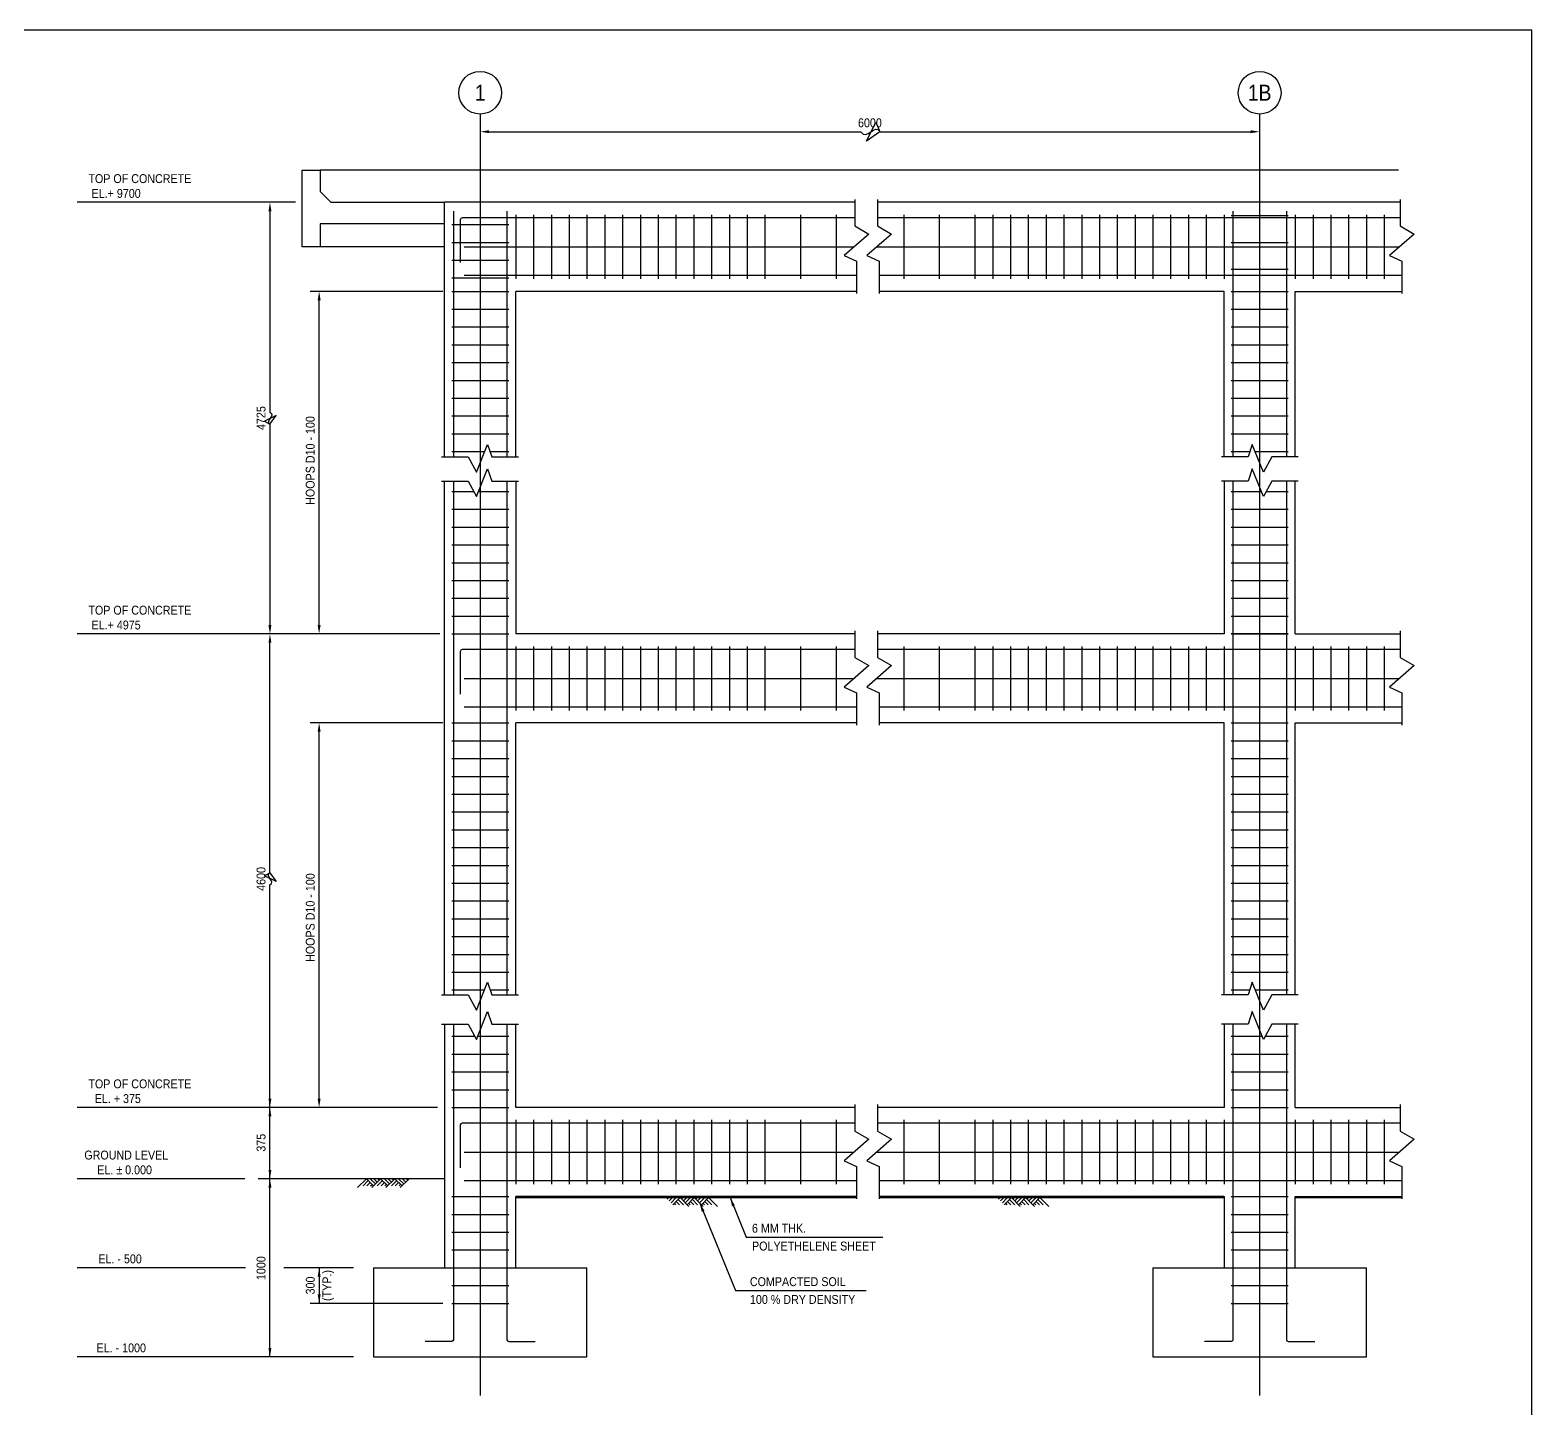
# Model space of a CAD drawing. Extents: x 300 to 83919, y 300 to 58945.
# Drawn here: x 41459 to 83652, y 20223 to 58945 of the extents above; entities that cross this region are included whole.
import ezdxf
from ezdxf.enums import TextEntityAlignment as Align

# ---------------------------------------------------------------- set-up
doc = ezdxf.new("R2010")
doc.units = 0
doc.header["$LTSCALE"] = 1000
doc.linetypes.add('CENTER', pattern=[0])
doc.linetypes.add('HIDDEN', pattern=[0])
doc.layers.get('0').update_dxf_attribs({"linetype": 'CONTINUOUS'})
for name, color, linetype in [('AS', 6, 'CENTER'), ('BAR', 1, 'CONTINUOUS'), ('BEAM', 7, 'CONTINUOUS'), ('DIM', 2, 'CONTINUOUS'), ('EXIS', 6, 'HIDDEN'), ('FORM', 1, 'CONTINUOUS')]:
    doc.layers.add(name, color=color, linetype=linetype)

msp = doc.modelspace()

# ---------------------------------------------------------------- linework, layer by layer
at = {"color": 0}
for p, q in [((53105.21872493005, 46956.32838579555), (53105.21872493009, 54107.79962565802)), ((64631.58671485422, 54107.79962565791), (53105.21872493009, 54107.79962565802)), ((79948.78153218729, 54107.79962565777), (65269.80309743567, 54107.7996256579)), ((55105.21872493031, 46956.32838579555), (55105.21872493027, 51607.799625658)), ((64677.98526255995, 51607.79962565791), (55105.21872493027, 51607.799625658)), ((75002.39871377614, 51607.79962565781), (65316.20164514141, 51607.79962565791)), ((75002.39871377609, 46956.32838579555), (75002.39871377614, 51607.79962565781)), ((77002.39871377635, 46956.32838579555), (77002.39871377632, 51607.79962565783)), ((53105.21872493006, 31852.67469451602), (53105.21872493013, 46274.29176563838)), ((55105.21872493031, 46274.29176563838), (55105.21872493027, 41988.08257208927)), ((75002.39871377609, 46274.29176563838), (75002.39871377614, 41988.08257208927)), ((77002.3987137763, 41988.08257208927), (77002.39871377629, 46274.29176563838)), ((55105.21872493031, 31852.67469451602), (55105.21872493027, 39488.08257208933)), ((75002.39871377609, 31852.67469451602), (75002.39871377614, 39488.08257208933)), ((77002.39871377635, 31852.67469451602), (77002.39871377632, 39488.08257208933)), ((53105.21872493003, 31030.15228304012), (53105.21872493013, 24187.92950075389)), ((55105.21872493011, 28687.92950075389), (55105.21872493013, 31030.15228304012)), ((75002.39871377617, 31030.15228304012), (75002.39871377623, 28687.92950075389)), ((77002.39871377626, 28687.92950075389), (77002.39871377626, 31030.15228304012)), ((50658.28703234249, 26437.92950075386), (50908.28703234249, 26687.92950075386)), ((50814.35304952048, 26487.92950075386), (50961.32004093148, 26634.89649216487)), ((51108.28703234248, 26487.92950075387), (50908.28703234248, 26687.92950075386)), ((51161.32004093147, 26540.96250934286), (51014.35304952047, 26687.92950075386)), ((51058.28703234248, 26437.92950075386), (51308.28703234248, 26687.92950075386)), ((51214.35304952045, 26593.99551793186), (51120.41906669846, 26687.92950075386)), ((51214.35304952047, 26487.92950075386), (51361.32004093147, 26634.89649216487)), ((51267.38605810944, 26647.02852652087), (51226.48508387643, 26687.92950075387)), ((51508.28703234246, 26487.92950075387), (51308.28703234246, 26687.92950075386)), ((51561.32004093145, 26540.96250934286), (51414.35304952045, 26687.92950075386)), ((51458.28703234246, 26437.92950075386), (51708.28703234246, 26687.92950075386)), ((51614.35304952044, 26593.99551793186), (51520.41906669844, 26687.92950075386)), ((51614.35304952045, 26487.92950075386), (51761.32004093145, 26634.89649216487)), ((51667.38605810943, 26647.02852652087), (51626.48508387642, 26687.92950075387)), ((51908.28703234245, 26487.92950075387), (51708.28703234245, 26687.92950075386)), ((51961.32004093144, 26540.96250934286), (51814.35304952044, 26687.92950075386)), ((51858.28703234245, 26437.92950075386), (52108.28703234245, 26687.92950075386)), ((52014.35304952042, 26593.99551793186), (51920.41906669843, 26687.92950075386)), ((52067.38605810941, 26647.02852652087), (52026.4850838764, 26687.92950075387)), ((50920.41906669846, 26487.92950075386), (51014.35304952047, 26581.86348357589)), ((51026.48508387645, 26487.92950075387), (51067.38605810946, 26528.83047498688)), ((51320.41906669844, 26487.92950075386), (51414.35304952045, 26581.86348357589)), ((51426.48508387643, 26487.92950075387), (51467.38605810944, 26528.83047498688)), ((51720.41906669843, 26487.92950075386), (51814.35304952044, 26581.86348357589)), ((51826.48508387642, 26487.92950075387), (51867.38605810943, 26528.83047498688)), ((55105.21872493009, 24187.92950075386), (55105.21872493011, 26187.92950075395)), ((55105.21872493011, 26187.92950075385), (61005.07211978863, 26187.92950075398)), ((75002.39871377626, 26187.92950075395), (75002.39871377626, 24187.92950075389)), ((77002.39871377623, 24187.92950075386), (77002.39871377623, 26187.92950075395)), ((55105.21872493011, 26157.92950075385), (64677.98526255985, 26157.92950075405)), ((59360.76197274856, 26117.02852652093), (59401.66294698158, 26157.92950075394)), ((59413.79498133756, 26063.99551793193), (59507.72896415956, 26157.92950075394)), ((59466.82798992653, 26010.96250934294), (59613.79498133753, 26157.92950075394)), ((59519.86099851553, 25957.92950075394), (59719.86099851553, 26157.92950075394)), ((59601.66294698155, 25957.92950075394), (59560.76197274856, 25998.83047498695)), ((59707.72896415956, 25957.92950075394), (59613.79498133753, 26051.86348357595)), ((59813.79498133753, 25957.92950075394), (59666.82798992653, 26104.89649216494)), ((59969.86099851551, 25907.92950075394), (59719.86099851551, 26157.92950075394)), ((59760.76197274853, 26117.02852652093), (59801.66294698155, 26157.92950075394)), ((59813.79498133753, 26063.99551793193), (59907.72896415953, 26157.92950075394)), ((59866.8279899265, 26010.96250934294), (60013.7949813375, 26157.92950075394)), ((59919.86099851551, 25957.92950075394), (60119.86099851551, 26157.92950075394)), ((60001.66294698152, 25957.92950075394), (59960.76197274853, 25998.83047498695)), ((60107.72896415953, 25957.92950075394), (60013.7949813375, 26051.86348357595)), ((60213.7949813375, 25957.92950075394), (60066.8279899265, 26104.89649216494)), ((60369.86099851548, 25907.92950075394), (60119.86099851548, 26157.92950075394)), ((60160.76197274853, 26117.02852652093), (60201.66294698152, 26157.92950075394)), ((60213.7949813375, 26063.99551793193), (60307.7289641595, 26157.92950075394)), ((60266.8279899265, 26010.96250934294), (60413.7949813375, 26157.92950075394)), ((60319.86099851548, 25957.92950075394), (60519.86099851548, 26157.92950075394)), ((60401.66294698152, 25957.92950075394), (60360.7619727485, 25998.83047498695)), ((60507.7289641595, 25957.92950075394), (60413.7949813375, 26051.86348357595)), ((60613.79498133747, 25957.92950075394), (60466.82798992647, 26104.89649216494)), ((60769.86099851548, 25907.92950075394), (60519.86099851548, 26157.92950075394)), ((65316.20164514129, 26157.92950075385), (75002.39871377627, 26157.92950075406)), ((68669.32662487312, 26117.02852652093), (68710.22759910615, 26157.92950075394)), ((68722.35963346213, 26063.99551793193), (68816.29361628412, 26157.92950075394)), ((68775.3926420511, 26010.96250934294), (68922.3596334621, 26157.92950075394)), ((68828.4256506401, 25957.92950075394), (69028.4256506401, 26157.92950075394)), ((68910.22759910612, 25957.92950075394), (68869.32662487312, 25998.83047498695)), ((69016.29361628412, 25957.92950075394), (68922.3596334621, 26051.86348357595)), ((69122.3596334621, 25957.92950075394), (68975.3926420511, 26104.89649216494)), ((69278.42565064007, 25907.92950075394), (69028.42565064007, 26157.92950075394)), ((69069.3266248731, 26117.02852652093), (69110.22759910612, 26157.92950075394)), ((69122.3596334621, 26063.99551793193), (69216.29361628409, 26157.92950075394)), ((69175.39264205107, 26010.96250934294), (69322.35963346207, 26157.92950075394)), ((69228.42565064007, 25957.92950075394), (69428.42565064007, 26157.92950075394)), ((69310.22759910609, 25957.92950075394), (69269.3266248731, 25998.83047498695)), ((69416.29361628409, 25957.92950075394), (69322.35963346207, 26051.86348357595)), ((69522.35963346207, 25957.92950075394), (69375.39264205107, 26104.89649216494)), ((69678.42565064004, 25907.92950075394), (69428.42565064004, 26157.92950075394)), ((69469.3266248731, 26117.02852652093), (69510.22759910609, 26157.92950075394)), ((69522.35963346207, 26063.99551793193), (69616.29361628406, 26157.92950075394)), ((69575.39264205107, 26010.96250934294), (69722.35963346207, 26157.92950075394)), ((69628.42565064004, 25957.92950075394), (69828.42565064004, 26157.92950075394)), ((69710.22759910609, 25957.92950075394), (69669.32662487307, 25998.83047498695)), ((69816.29361628406, 25957.92950075394), (69722.35963346207, 26051.86348357595)), ((69922.35963346204, 25957.92950075394), (69775.39264205104, 26104.89649216494)), ((70078.42565064004, 25907.92950075394), (69828.42565064004, 26157.92950075394)), ((77002.39871377623, 26157.9295007541), (79995.1800798929, 26157.92950075416))]:
    msp.add_line(p, q, dxfattribs=at)
at = {"color": 0, "linetype": 'HIDDEN'}
for p, q in [((51105.21872493009, 24187.92950075389), (51105.21872493013, 21687.92950075389)), ((51105.21872493009, 24187.92950075389), (57105.21872493008, 24187.92950075389)), ((57105.21872493012, 21687.92950075389), (57105.21872493008, 24187.92950075389)), ((73002.39871377623, 24187.92950075389), (73002.39871377626, 21687.92950075389)), ((73002.39871377623, 24187.92950075389), (79002.39871377623, 24187.92950075389)), ((79002.39871377626, 21687.92950075389), (79002.39871377623, 24187.92950075389)), ((51105.21872493013, 21687.92950075389), (57105.21872493012, 21687.92950075389)), ((73002.39871377626, 21687.92950075389), (79002.39871377626, 21687.92950075389))]:
    msp.add_line(p, q, dxfattribs=at)
at = {"color": 0}
for points in [[(64631.58671485422, 54189.89711893899), (64631.58671485422, 53447.92767918231), (65025.97241541283, 53216.06185652325), (64329.99810970708, 52613.21131398588), (64677.98526255995, 52450.90531267155), (64677.98526255995, 51546.62987160055)], [(65269.80309743568, 54189.89711893899), (65269.80309743568, 53447.92767918231), (65664.18879799428, 53216.06185652325), (64968.21449228853, 52613.21131398588), (65316.20164514141, 52450.90531267155), (65316.20164514141, 51546.62987160055)], [(79948.78153218729, 54189.89711893899), (79948.78153218729, 53447.92767918231), (80343.1672327459, 53216.06185652325), (79647.19292704015, 52613.21131398588), (79995.18007989302, 52450.90531267155), (79995.18007989302, 51546.62987160055)], [(53019.12751020466, 46956.32838579555), (53764.39567266533, 46956.32838579555), (53999.7437184903, 46525.09125170184), (54313.54078826438, 47309.15930845885), (54431.21481117685, 46956.32838579555), (55176.48297363752, 46956.32838579555)], [(77088.48992850175, 46956.32838579555), (76343.22176604107, 46956.32838579555), (76107.8737202161, 46525.09125170184), (75794.07665044203, 47309.15930845885), (75676.40262752955, 46956.32838579555), (74931.13446506887, 46956.32838579555)], [(53019.12751020466, 46274.29176563838), (53764.39567266533, 46274.29176563838), (53999.7437184903, 45843.05463154468), (54313.54078826438, 46627.12268830168), (54431.21481117685, 46274.29176563838), (55176.48297363752, 46274.29176563838)], [(77088.48992850175, 46274.29176563838), (76343.22176604107, 46274.29176563838), (76107.8737202161, 45843.05463154468), (75794.07665044203, 46627.12268830168), (75676.40262752955, 46274.29176563838), (74931.13446506887, 46274.29176563838)], [(64631.58671485411, 42070.18006537038), (64631.58671485411, 41328.2106256137), (65025.97241541272, 41096.34480295463), (64329.99810970697, 40493.49426041726), (64677.98526255984, 40331.18825910294), (64677.98526255984, 39426.91281803193)], [(65269.80309743557, 42070.18006537038), (65269.80309743557, 41328.2106256137), (65664.18879799417, 41096.34480295463), (64968.21449228843, 40493.49426041726), (65316.2016451413, 40331.18825910294), (65316.2016451413, 39426.91281803193)], [(79948.78153218719, 42070.18006537038), (79948.78153218719, 41328.2106256137), (80343.16723274579, 41096.34480295463), (79647.19292704004, 40493.49426041726), (79995.18007989292, 40331.18825910294), (79995.18007989292, 39426.91281803193)], [(53019.12751020466, 31852.67469451602), (53764.39567266533, 31852.67469451602), (53999.7437184903, 31421.43756042232), (54313.54078826438, 32205.50561717932), (54431.21481117685, 31852.67469451602), (55176.48297363752, 31852.67469451602)], [(77088.48992850175, 31852.67469451602), (76343.22176604107, 31852.67469451602), (76107.8737202161, 31421.43756042232), (75794.07665044203, 32205.50561717932), (75676.40262752955, 31852.67469451602), (74931.13446506887, 31852.67469451602)], [(53019.12751020466, 31030.15228304012), (53764.39567266533, 31030.15228304012), (53999.7437184903, 30598.91514894642), (54313.54078826438, 31382.98320570342), (54431.21481117685, 31030.15228304012), (55176.48297363752, 31030.15228304012)], [(77088.48992850172, 31030.15228304012), (76343.22176604104, 31030.15228304012), (76107.87372021607, 30598.91514894642), (75794.07665044197, 31382.98320570342), (75676.40262752952, 31030.15228304012), (74931.13446506884, 31030.15228304012)], [(64631.58671485411, 28770.026994035), (64631.58671485411, 28028.05755427832), (65025.97241541272, 27796.19173161926), (64329.99810970697, 27193.34118908188), (64677.98526255984, 27031.03518776756), (64677.98526255984, 26126.75974669655)], [(65269.80309743557, 28770.026994035), (65269.80309743557, 28028.05755427832), (65664.18879799417, 27796.19173161926), (64968.21449228843, 27193.34118908188), (65316.2016451413, 27031.03518776756), (65316.2016451413, 26126.75974669655)], [(79948.78153218719, 28770.026994035), (79948.78153218719, 28028.05755427832), (80343.16723274579, 27796.19173161926), (79647.19292704004, 27193.34118908188), (79995.18007989292, 27031.03518776756), (79995.18007989292, 26126.75974669655)]]:
    msp.add_lwpolyline(points, dxfattribs=at)
at = {"layer": 'AS', "color": 0}
for p, q in [((54105.21872493013, 56585.73760214676), (54105.21872493013, 20598.02299038818)), ((76002.39871377629, 56585.7376021477), (76002.39871377629, 20598.02299038818))]:
    msp.add_line(p, q, dxfattribs=at)
at = {"layer": 'BAR', "color": 0}
for p, q in [((53355.21872493006, 53857.79962565802), (53355.21872493008, 46956.32838579555)), ((55105.21872493024, 53757.79962565788), (55105.21872493024, 51957.79962565794)), ((55605.21872493022, 53757.79962565788), (55605.21872493022, 51957.79962565794)), ((56105.21872493022, 53757.79962565788), (56105.21872493022, 51957.79962565794)), ((56605.21872493022, 53757.79962565788), (56605.21872493022, 51957.79962565794)), ((57105.21872493022, 53757.79962565788), (57105.21872493022, 51957.79962565794)), ((57605.21872493022, 53757.79962565788), (57605.21872493022, 51957.79962565794)), ((58105.21872493022, 53757.79962565788), (58105.21872493022, 51957.79962565794)), ((58605.21872493022, 53757.79962565788), (58605.21872493022, 51957.79962565794)), ((59105.21872493022, 53757.79962565788), (59105.21872493022, 51957.79962565794)), ((59605.21872493022, 53757.79962565788), (59605.21872493022, 51957.79962565794)), ((60105.21872493022, 53757.79962565788), (60105.21872493022, 51957.79962565794)), ((60605.21872493022, 53757.79962565788), (60605.21872493022, 51957.79962565794)), ((61105.21872493022, 53757.79962565788), (61105.21872493022, 51957.79962565794)), ((61605.21872493022, 53757.79962565788), (61605.21872493022, 51957.79962565794)), ((62105.21872493024, 53757.79962565788), (62105.21872493024, 51957.79962565794)), ((63105.21872493024, 53757.79962565788), (63105.21872493024, 51957.79962565794)), ((64105.21872493024, 53757.79962565788), (64105.21872493024, 51957.79962565794)), ((66002.39871377635, 53757.79962565788), (66002.39871377633, 51957.79962565794)), ((67002.39871377633, 53757.79962565788), (67002.39871377633, 51957.79962565794)), ((68002.39871377636, 53757.79962565788), (68002.39871377636, 51957.79962565794)), ((68502.39871377636, 53757.79962565788), (68502.39871377636, 51957.79962565794)), ((69002.39871377636, 53757.79962565788), (69002.39871377636, 51957.79962565794)), ((69502.39871377636, 53757.79962565788), (69502.39871377636, 51957.79962565794)), ((70002.39871377638, 53757.79962565788), (70002.39871377638, 51957.79962565794)), ((70502.39871377638, 53757.79962565788), (70502.39871377638, 51957.79962565794)), ((71002.39871377638, 53757.79962565788), (71002.39871377638, 51957.79962565794)), ((71502.39871377638, 53757.79962565788), (71502.39871377638, 51957.79962565794)), ((72002.39871377636, 53757.79962565788), (72002.39871377636, 51957.79962565794)), ((72502.39871377636, 53757.79962565788), (72502.39871377636, 51957.79962565794)), ((73002.39871377636, 53757.79962565788), (73002.39871377636, 51957.79962565794)), ((73502.39871377636, 53757.79962565788), (73502.39871377636, 51957.79962565794)), ((74002.39871377636, 53757.79962565788), (74002.39871377636, 51957.79962565794)), ((74502.39871377636, 53757.79962565788), (74502.39871377636, 51957.79962565794)), ((75002.39871377633, 53757.79962565788), (75002.39871377633, 51957.79962565794)), ((75202.39871377627, 53732.79962565791), (76802.39871377626, 53732.79962565791)), ((77002.39871377636, 53757.7996256579), (77002.39871377636, 51957.79962565794)), ((77502.39871377633, 53757.7996256579), (77502.39871377633, 51957.79962565794)), ((78002.39871377633, 53757.7996256579), (78002.39871377633, 51957.79962565794)), ((78502.39871377633, 53757.7996256579), (78502.39871377633, 51957.79962565794)), ((79002.39871377633, 53757.7996256579), (79002.39871377633, 51957.79962565794)), ((79502.39871377633, 53757.7996256579), (79502.39871377633, 51957.79962565794)), ((53305.21872493011, 53482.79962565791), (54905.21872493011, 53482.79962565791)), ((53305.21872493011, 52982.79962565791), (54905.21872493011, 52982.79962565791)), ((53650.60378331111, 52857.79962565791), (64612.36856206366, 52857.79962565791)), ((65250.58494464512, 52857.79962565791), (79929.56337939673, 52857.79962565791)), ((75202.39871377627, 52982.79962565791), (76802.39871377626, 52982.79962565791)), ((53305.21872493011, 52482.79962565791), (54905.21872493011, 52482.79962565791)), ((53305.21872493011, 51982.79962565791), (54905.21872493011, 51982.79962565791)), ((64677.98526255995, 52047.79962565794), (53650.60378331112, 52047.79962565794)), ((75202.39871377627, 52232.79962565791), (76802.39871377626, 52232.79962565791)), ((53055.21872493011, 51607.79962565801), (49330.50124413733, 51607.79962565801)), ((53305.21872493011, 51607.79962565801), (54905.21872493011, 51607.79962565801)), ((75202.39871377627, 51607.7996256578), (76802.39871377626, 51607.7996256578)), ((49580.50124413733, 42238.08257208927), (49580.50124413733, 51357.79962565801)), ((53305.21872493011, 51107.79962565801), (54905.21872493011, 51107.79962565801)), ((75202.39871377627, 51107.7996256578), (76802.39871377626, 51107.7996256578)), ((53305.21872493011, 50607.79962565801), (54905.21872493011, 50607.79962565801)), ((75202.39871377627, 50607.7996256578), (76802.39871377626, 50607.7996256578)), ((53305.21872493011, 50107.79962565801), (54905.21872493011, 50107.79962565801)), ((75202.39871377627, 50107.7996256578), (76802.39871377626, 50107.7996256578)), ((53305.21872493011, 49607.79962565801), (54905.21872493011, 49607.79962565801)), ((75202.39871377627, 49607.7996256578), (76802.39871377626, 49607.7996256578)), ((53305.21872493011, 49107.79962565801), (54905.21872493011, 49107.79962565801)), ((75202.39871377627, 49107.7996256578), (76802.39871377626, 49107.7996256578)), ((53305.21872493011, 48607.79962565801), (54905.21872493011, 48607.79962565801)), ((75202.39871377627, 48607.7996256578), (76802.39871377626, 48607.7996256578)), ((53305.21872493011, 48107.79962565801), (54905.21872493011, 48107.79962565801)), ((75202.39871377627, 48107.7996256578), (76802.39871377626, 48107.7996256578)), ((53305.21872493011, 47607.79962565801), (54905.21872493011, 47607.79962565801)), ((75202.39871377627, 47607.7996256578), (76802.39871377626, 47607.7996256578)), ((53305.21872493011, 47107.799625658), (54232.95329603204, 47107.79962565801)), ((54380.69704471917, 47107.799625658), (54905.21872493011, 47107.799625658)), ((75202.39871377627, 47107.79962565781), (75726.92039398718, 47107.79962565781)), ((75874.66414267446, 47107.79962565782), (76802.39871377626, 47107.79962565781)), ((53305.21872493011, 45988.08257208928), (53920.5945921774, 45988.08257208928)), ((54057.78631107659, 45988.08257208928), (54905.21872493011, 45988.08257208928)), ((75202.39871377627, 45988.08257208928), (76049.83112762982, 45988.08257208928)), ((76187.02284652898, 45988.08257208928), (76802.39871377626, 45988.08257208928)), ((53305.21872493011, 45488.08257208927), (54905.21872493011, 45488.08257208927)), ((75202.39871377627, 45488.08257208927), (76802.39871377626, 45488.08257208927)), ((53305.21872493011, 44988.08257208927), (54905.21872493011, 44988.08257208927)), ((75202.39871377627, 44988.08257208927), (76802.39871377626, 44988.08257208927)), ((53305.21872493011, 44488.08257208927), (54905.21872493011, 44488.08257208927)), ((75202.39871377627, 44488.08257208927), (76802.39871377626, 44488.08257208927)), ((53305.21872493011, 43988.08257208927), (54905.21872493011, 43988.08257208927)), ((75202.39871377627, 43988.08257208927), (76802.39871377626, 43988.08257208927)), ((53305.21872493011, 43488.08257208927), (54905.21872493011, 43488.08257208927)), ((75202.39871377627, 43488.08257208927), (76802.39871377626, 43488.08257208927)), ((53305.21872493011, 42988.08257208927), (54905.21872493011, 42988.08257208927)), ((75202.39871377627, 42988.08257208927), (76802.39871377626, 42988.08257208927)), ((53305.21872493011, 42488.08257208927), (54905.21872493011, 42488.08257208927)), ((75202.39871377627, 42488.08257208927), (76802.39871377626, 42488.08257208927)), ((53305.21872493011, 41988.08257208927), (54905.21872493011, 41988.08257208927)), ((76802.39871377629, 41988.08257208927), (75202.39871377629, 41988.08257208927)), ((75202.39871377627, 41988.08257208927), (76802.39871377626, 41988.08257208927)), ((55105.21872493013, 41638.08257208927), (55105.21872493013, 39838.08257208933)), ((55605.21872493011, 41638.08257208927), (55605.21872493011, 39838.08257208933)), ((56105.21872493011, 41638.08257208927), (56105.21872493011, 39838.08257208933)), ((56605.21872493011, 41638.08257208927), (56605.21872493011, 39838.08257208933)), ((57105.21872493011, 41638.08257208927), (57105.21872493011, 39838.08257208933)), ((57605.21872493011, 41638.08257208927), (57605.21872493011, 39838.08257208933)), ((58105.21872493011, 41638.08257208927), (58105.21872493011, 39838.08257208933)), ((58605.21872493011, 41638.08257208927), (58605.21872493011, 39838.08257208933)), ((59105.21872493011, 41638.08257208927), (59105.21872493011, 39838.08257208933)), ((59605.21872493011, 41638.08257208927), (59605.21872493011, 39838.08257208933)), ((60105.21872493011, 41638.08257208927), (60105.21872493011, 39838.08257208933)), ((60605.21872493011, 41638.08257208927), (60605.21872493011, 39838.08257208933)), ((61105.21872493011, 41638.08257208927), (61105.21872493011, 39838.08257208933)), ((61605.21872493011, 41638.08257208927), (61605.21872493011, 39838.08257208933)), ((62105.21872493013, 41638.08257208927), (62105.21872493013, 39838.08257208933)), ((63105.21872493013, 41638.08257208927), (63105.21872493013, 39838.08257208933)), ((64105.21872493014, 41638.08257208927), (64105.21872493013, 39838.08257208933)), ((66002.39871377623, 41638.08257208927), (66002.39871377623, 39838.08257208933)), ((67002.39871377623, 41638.08257208927), (67002.39871377623, 39838.08257208933)), ((68002.39871377626, 41638.08257208927), (68002.39871377626, 39838.08257208933)), ((68502.39871377626, 41638.08257208927), (68502.39871377626, 39838.08257208933)), ((69002.39871377626, 41638.08257208927), (69002.39871377626, 39838.08257208933)), ((69502.39871377626, 41638.08257208927), (69502.39871377626, 39838.08257208933)), ((70002.39871377626, 41638.08257208927), (70002.39871377626, 39838.08257208933)), ((70502.39871377626, 41638.08257208927), (70502.39871377626, 39838.08257208933)), ((71002.39871377626, 41638.08257208927), (71002.39871377626, 39838.08257208933)), ((71502.39871377626, 41638.08257208927), (71502.39871377626, 39838.08257208933)), ((72002.39871377626, 41638.08257208927), (72002.39871377626, 39838.08257208933)), ((72502.39871377626, 41638.08257208927), (72502.39871377626, 39838.08257208933)), ((73002.39871377626, 41638.08257208927), (73002.39871377626, 39838.08257208933)), ((73502.39871377626, 41638.08257208927), (73502.39871377626, 39838.08257208933)), ((74002.39871377626, 41638.08257208927), (74002.39871377626, 39838.08257208933)), ((74502.39871377626, 41638.08257208927), (74502.39871377626, 39838.08257208933)), ((75002.39871377623, 41638.08257208927), (75002.39871377623, 39838.08257208933)), ((77002.39871377626, 41638.08257208928), (77002.39871377626, 39838.08257208933)), ((77502.39871377623, 41638.08257208928), (77502.39871377623, 39838.08257208933)), ((78002.39871377623, 41638.08257208928), (78002.39871377623, 39838.08257208933)), ((78502.39871377623, 41638.08257208928), (78502.39871377623, 39838.08257208933)), ((79002.39871377623, 41638.08257208928), (79002.39871377623, 39838.08257208933)), ((79502.39871377623, 41638.08257208928), (79502.39871377623, 39838.08257208933)), ((53650.60378331112, 40738.0825720893), (64612.36856206355, 40738.0825720893)), ((65250.58494464501, 40738.0825720893), (79929.56337939663, 40738.0825720893)), ((53055.21872493011, 39488.08257208933), (49330.50124413733, 39488.08257208933)), ((53305.21872493011, 39488.08257208933), (54905.21872493011, 39488.08257208933)), ((75202.39871377627, 39488.08257208933), (76802.39871377626, 39488.08257208933)), ((49580.50124413733, 28937.92950075389), (49580.50124413733, 39238.08257208933)), ((53305.21872493011, 38988.08257208933), (54905.21872493011, 38988.08257208933)), ((75202.39871377627, 38988.08257208933), (76802.39871377626, 38988.08257208933)), ((53305.21872493011, 38488.08257208933), (54905.21872493011, 38488.08257208933)), ((75202.39871377627, 38488.08257208933), (76802.39871377626, 38488.08257208933)), ((53305.21872493011, 37988.08257208933), (54905.21872493011, 37988.08257208933)), ((75202.39871377627, 37988.08257208933), (76802.39871377626, 37988.08257208933)), ((53305.21872493011, 37488.08257208933), (54905.21872493011, 37488.08257208933)), ((75202.39871377627, 37488.08257208933), (76802.39871377626, 37488.08257208933)), ((53305.21872493011, 36988.08257208933), (54905.21872493011, 36988.08257208933)), ((75202.39871377627, 36988.08257208933), (76802.39871377626, 36988.08257208933)), ((53305.21872493011, 36488.08257208933), (54905.21872493011, 36488.08257208933)), ((75202.39871377627, 36488.08257208933), (76802.39871377626, 36488.08257208933)), ((53305.21872493011, 35988.08257208933), (54905.21872493011, 35988.08257208933)), ((75202.39871377627, 35988.08257208933), (76802.39871377626, 35988.08257208933)), ((53305.21872493011, 35488.08257208933), (54905.21872493011, 35488.08257208933)), ((75202.39871377627, 35488.08257208933), (76802.39871377626, 35488.08257208933)), ((53305.21872493011, 34988.08257208933), (54905.21872493011, 34988.08257208933)), ((75202.39871377627, 34988.08257208933), (76802.39871377626, 34988.08257208933)), ((53305.21872493011, 34488.08257208933), (54905.21872493011, 34488.08257208933)), ((75202.39871377627, 34488.08257208933), (76802.39871377626, 34488.08257208933)), ((53305.21872493011, 33988.08257208933), (54905.21872493011, 33988.08257208933)), ((75202.39871377627, 33988.08257208933), (76802.39871377626, 33988.08257208933)), ((53305.21872493011, 33488.08257208933), (54905.21872493011, 33488.08257208933)), ((75202.39871377627, 33488.08257208933), (76802.39871377626, 33488.08257208933)), ((53305.21872493011, 32988.08257208933), (54905.21872493011, 32988.08257208933)), ((75202.39871377627, 32988.08257208933), (76802.39871377626, 32988.08257208933)), ((53305.21872493011, 32488.08257208933), (54905.21872493011, 32488.08257208933)), ((75202.39871377627, 32488.08257208933), (76802.39871377626, 32488.08257208933)), ((53305.21872493011, 31988.08257208934), (54226.52447142477, 31988.08257208934)), ((54386.05439958986, 31988.08257208934), (54905.21872493011, 31988.08257208934)), ((75202.39871377627, 31988.08257208933), (75721.56303911653, 31988.08257208933)), ((75881.09296728164, 31988.08257208933), (76802.39871377626, 31988.08257208933)), ((53305.2187249301, 30687.92950075389), (53951.16405757522, 30687.92950075389)), ((54035.36874175749, 30687.9295007539), (54905.21872493009, 30687.92950075389)), ((75202.39871377627, 30687.92950075389), (76072.24869694888, 30687.92950075389)), ((76156.45338113116, 30687.92950075389), (76802.39871377626, 30687.92950075389)), ((53305.2187249301, 30187.92950075389), (54905.21872493009, 30187.92950075389)), ((75202.39871377627, 30187.92950075389), (76802.39871377626, 30187.92950075389)), ((53305.2187249301, 29687.92950075389), (54905.21872493009, 29687.92950075389)), ((75202.39871377627, 29687.92950075389), (76802.39871377626, 29687.92950075389)), ((53305.2187249301, 29187.92950075389), (54905.21872493009, 29187.92950075389)), ((75202.39871377627, 29187.92950075389), (76802.39871377626, 29187.92950075389)), ((53305.2187249301, 28687.92950075389), (54905.21872493009, 28687.92950075389)), ((55105.21872493013, 28337.92950075389), (55105.21872493013, 26537.92950075395)), ((55605.21872493011, 28337.92950075389), (55605.21872493011, 26537.92950075395)), ((56105.21872493011, 28337.92950075389), (56105.21872493011, 26537.92950075395)), ((56605.21872493011, 28337.92950075389), (56605.21872493011, 26537.92950075395)), ((57105.21872493011, 28337.92950075389), (57105.21872493011, 26537.92950075395)), ((57605.21872493011, 28337.92950075389), (57605.21872493011, 26537.92950075395)), ((58105.21872493011, 28337.92950075389), (58105.21872493011, 26537.92950075395)), ((58605.21872493011, 28337.92950075389), (58605.21872493011, 26537.92950075395)), ((59105.21872493011, 28337.92950075389), (59105.21872493011, 26537.92950075395)), ((59605.21872493011, 28337.92950075389), (59605.21872493011, 26537.92950075395)), ((60105.21872493011, 28337.92950075389), (60105.21872493011, 26537.92950075395)), ((60605.21872493011, 28337.92950075389), (60605.21872493011, 26537.92950075395)), ((61105.21872493011, 28337.92950075389), (61105.21872493011, 26537.92950075395)), ((61605.21872493011, 28337.92950075389), (61605.21872493011, 26537.92950075395)), ((62105.21872493013, 28337.92950075389), (62105.21872493013, 26537.92950075395)), ((63105.21872493013, 28337.92950075389), (63105.21872493013, 26537.92950075395)), ((64105.21872493014, 28337.92950075389), (64105.21872493013, 26537.92950075395)), ((66002.39871377623, 28337.92950075389), (66002.39871377623, 26537.92950075395)), ((67002.39871377623, 28337.92950075389), (67002.39871377623, 26537.92950075395)), ((68002.39871377626, 28337.92950075389), (68002.39871377626, 26537.92950075395)), ((68502.39871377626, 28337.92950075389), (68502.39871377626, 26537.92950075395)), ((69002.39871377626, 28337.92950075389), (69002.39871377626, 26537.92950075395)), ((69502.39871377626, 28337.92950075389), (69502.39871377626, 26537.92950075395)), ((70002.39871377626, 28337.92950075389), (70002.39871377626, 26537.92950075395)), ((70502.39871377626, 28337.92950075389), (70502.39871377626, 26537.92950075395)), ((71002.39871377626, 28337.92950075389), (71002.39871377626, 26537.92950075395)), ((71502.39871377626, 28337.92950075389), (71502.39871377626, 26537.92950075395)), ((72002.39871377626, 28337.92950075389), (72002.39871377626, 26537.92950075395)), ((72502.39871377626, 28337.92950075389), (72502.39871377626, 26537.92950075395)), ((73002.39871377626, 28337.92950075389), (73002.39871377626, 26537.92950075395)), ((73502.39871377626, 28337.92950075389), (73502.39871377626, 26537.92950075395)), ((74002.39871377626, 28337.92950075389), (74002.39871377626, 26537.92950075395)), ((74502.39871377626, 28337.92950075389), (74502.39871377626, 26537.92950075395)), ((75002.39871377623, 28337.92950075389), (75002.39871377623, 26537.92950075395)), ((75202.39871377627, 28687.92950075389), (76802.39871377626, 28687.92950075389)), ((77002.39871377626, 28337.9295007539), (77002.39871377626, 26537.92950075395)), ((77502.39871377623, 28337.9295007539), (77502.39871377623, 26537.92950075395)), ((78002.39871377623, 28337.9295007539), (78002.39871377623, 26537.92950075395)), ((78502.39871377623, 28337.9295007539), (78502.39871377623, 26537.92950075395)), ((79002.39871377623, 28337.9295007539), (79002.39871377623, 26537.92950075395)), ((79502.39871377623, 28337.9295007539), (79502.39871377623, 26537.92950075395)), ((53650.60378331113, 27437.92950075391), (64612.36856206354, 27437.92950075391)), ((65250.584944645, 27437.92950075391), (79929.56337939663, 27437.92950075391)), ((64677.98526255984, 26627.92950075394), (53650.60378331112, 26627.92950075394)), ((53305.2187249301, 26187.92950075389), (54905.21872493009, 26187.92950075389)), ((75202.39871377626, 26187.92950075389), (76802.39871377626, 26187.92950075389)), ((53305.2187249301, 25687.92950075389), (54905.21872493009, 25687.92950075389)), ((75202.39871377626, 25687.92950075389), (76802.39871377626, 25687.92950075389)), ((53305.2187249301, 25187.92950075389), (54905.21872493009, 25187.92950075389)), ((75202.39871377626, 25187.92950075389), (76802.39871377626, 25187.92950075389)), ((53305.2187249301, 24687.92950075389), (54905.21872493009, 24687.92950075389)), ((75202.39871377626, 24687.92950075389), (76802.39871377626, 24687.92950075389)), ((53305.2187249301, 24187.92950075389), (54905.21872493009, 24187.92950075389)), ((75202.39871377626, 24187.92950075389), (76802.39871377626, 24187.92950075389)), ((53305.2187249301, 23687.92950075389), (54905.21872493009, 23687.92950075389)), ((75202.39871377626, 23687.92950075389), (76802.39871377626, 23687.92950075389)), ((53305.2187249301, 23187.92950075389), (54905.21872493009, 23187.92950075389)), ((75202.39871377626, 23187.92950075389), (76802.39871377626, 23187.92950075389))]:
    msp.add_line(p, q, dxfattribs=at)
for points in [[(64631.58671485422, 53667.7996256579), (53596.28216022173, 53667.7996256579, 0.4142135623730951), (53546.28216022173, 53617.7996256579), (53546.28216022173, 52417.7996256579)], [(54855.21872493023, 53857.799625658), (54855.21872493022, 46956.32838579555, 0.4142135623730988)], [(79948.78153218729, 53667.7996256579), (65269.80309743568, 53667.7996256579, 0.4142135623730951)], [(75252.39871377617, 53857.79962565799), (75252.3987137762, 46956.32838579555, -0.4142135623730988)], [(76752.39871377635, 53857.79962565799), (76752.39871377632, 46956.32838579555, 0.4142135623730988)], [(79995.18007989302, 52047.79962565794), (65316.2016451414, 52047.79962565794, -0.4142135623730951)], [(53355.21872493008, 46274.29176563838), (53355.21872493011, 31852.67469451602, -0.4142135623730988)], [(54855.21872493013, 46274.29176563838), (54855.21872493011, 31852.67469451602, 0.4142135623730988)], [(75252.39871377626, 46274.29176563838), (75252.39871377632, 31852.67469451602, -0.4142135623730988)], [(76752.39871377632, 46274.29176563838), (76752.39871377626, 31852.67469451602, 0.4142135623730988)], [(64631.58671485411, 41548.08257208928), (53596.28216022173, 41548.08257208928, 0.4142135623730951), (53546.28216022173, 41498.08257208928), (53546.28216022173, 40298.08257208928)], [(79948.78153218719, 41548.08257208928), (65269.80309743557, 41548.08257208928, 0.4142135623730951)], [(64677.98526255984, 39928.08257208932), (53650.60378331112, 39928.08257208933, -0.4142135623730951)], [(79995.18007989292, 39928.08257208933), (65316.20164514129, 39928.08257208932, -0.4142135623730951)], [(53355.21872493011, 31030.15228304013), (53355.21872493012, 22166.90300366773, -0.4142135623730988), (53305.21872493012, 22116.90300366773), (52559.55390397767, 22116.90300366773)], [(54855.21872493019, 31030.15228304013), (54855.21872493017, 22166.90300366773, 0.4142135623730988), (54905.21872493017, 22116.90300366773), (55650.88354588262, 22116.90300366773)], [(75252.39871377623, 31030.15228304012), (75252.39871377626, 22166.90300366773, -0.4142135623730988), (75202.39871377626, 22116.90300366773), (74456.7338928238, 22116.90300366773)], [(76752.39871377632, 31030.15228304013), (76752.39871377632, 22166.90300366773, 0.4142135623730988), (76802.39871377632, 22116.90300366773), (77548.06353472875, 22116.90300366773)], [(64631.58671485411, 28247.9295007539), (53596.28216022173, 28247.9295007539, 0.4142135623730951), (53546.28216022173, 28197.9295007539), (53546.28216022173, 26997.9295007539)], [(79948.78153218719, 28247.9295007539), (65269.80309743557, 28247.9295007539, 0.4142135623730951)], [(79995.18007989292, 26627.92950075395), (65316.20164514129, 26627.92950075394, -0.4142135623730951)]]:
    msp.add_lwpolyline(points, format="xyb", dxfattribs=at)
for points in [[(49538.83457747067, 51357.79962565801), (49622.167910804, 51357.79962565801), (49580.50124413733, 51607.79962565801)], [(49538.83457747067, 42238.08257208927), (49622.167910804, 42238.08257208927), (49580.50124413733, 41988.08257208927)], [(49538.83457747067, 39238.08257208933), (49622.167910804, 39238.08257208933), (49580.50124413733, 39488.08257208933)], [(49538.83457747067, 28937.92950075389), (49622.167910804, 28937.92950075389), (49580.50124413733, 28687.92950075389)]]:
    msp.add_solid(points, dxfattribs=at)
at = {"layer": 'BEAM', "color": 0}
for p, q in [((77002.39871377632, 51607.79962565783), (79995.18007989303, 51607.79962565782)), ((64631.58671485411, 41988.08257208927), (55105.21872493011, 41988.08257208927)), ((75002.39871377623, 41988.08257208927), (65269.80309743556, 41988.08257208927)), ((77002.3987137763, 41988.08257208927), (79948.78153218719, 41988.08257208927)), ((64677.98526255984, 39488.08257208933), (55105.21872493027, 39488.08257208933)), ((75002.39871377626, 39488.08257208933), (65316.2016451413, 39488.08257208933)), ((77002.39871377632, 39488.08257208933), (79995.18007989292, 39488.08257208933)), ((64631.58671485411, 28687.92950075389), (55105.21872493011, 28687.92950075389)), ((75002.39871377623, 28687.92950075389), (65269.80309743556, 28687.92950075389)), ((77002.39871377626, 28687.92950075389), (79948.78153218719, 28687.92950075389)), ((64677.98526255984, 26187.92950075395), (55105.21872493011, 26187.92950075395)), ((75002.39871377626, 26187.92950075395), (65316.2016451413, 26187.92950075395)), ((77002.39871377626, 26187.92950075395), (79995.18007989292, 26187.92950075395))]:
    msp.add_line(p, q, dxfattribs=at)
at = {"layer": 'DIM', "color": 0}
for p, q in [((54355.21872493013, 56090.57542292622), (64799.63191013828, 56090.57542292622)), ((65334.01790714832, 56090.57542292622), (75752.39871377629, 56090.57542292622)), ((48912.17591556105, 54107.79962565799), (42786.55176736805, 54107.79962565799)), ((48198.02490386429, 53857.79962565799), (48198.02490386428, 48210.25917201678)), ((48198.02490386429, 47878.28609876457), (48198.02490386429, 42238.08257208927)), ((52969.04383724974, 41988.08257208927), (42786.55176736805, 41988.08257208927)), ((48198.02490386429, 35276.41535067018), (48198.02490386429, 41738.08257208926)), ((48198.02490386429, 21687.92950075389), (48198.02490386428, 34944.44227741797)), ((52905.46879506976, 28687.92950075389), (42786.55176736804, 28687.92950075389)), ((47496.74313135287, 26687.92950075389), (42786.55176736805, 26687.92950075389)), ((53105.21872493009, 26687.92950075389), (47866.38593737652, 26687.92950075389)), ((60272.56469508064, 26005.22580418877), (61279.82623224761, 23547.65452161612)), ((61125.14602504523, 26157.92950075397), (61580.20394751319, 25047.65452161612)), ((61580.20394751319, 25047.65452161612), (65420.34141400021, 25047.65452161612)), ((47509.55385365488, 24187.92950075389), (42786.55176736805, 24187.92950075389)), ((50545.17326904387, 24187.92950075389), (48586.27287456795, 24187.92950075389)), ((49580.50124413733, 24187.92950075389), (49580.50124413734, 23187.92950075389)), ((61279.82623224761, 23547.65452161612), (64947.12811954295, 23547.65452161612)), ((53055.2187249301, 23187.92950075389), (49330.50124413733, 23187.92950075389)), ((50545.17326904387, 21687.92950075389), (42786.55176736805, 21687.92950075389))]:
    msp.add_line(p, q, dxfattribs=at)
for points in [[(64799.63191013829, 56090.57542292622), (64799.63191013829, 56090.57542292622), (64862.99199711158, 56024.02704480348), (64933.22838189945, 56014.0461543921), (65007.3940816879, 56041.85591899681), (65082.54211366291, 56088.6795059223), (65155.72549501046, 56135.74008247328), (65223.99724291656, 56164.26081595445), (65284.41037456718, 56155.46487367053), (65334.01790714831, 56090.57542292622), (64956.80420470182, 55820.99924636571), (65218.75815930372, 56355.09582080962), (65334.01790714831, 56090.57542292622)], [(48198.02490386429, 48210.25917201678), (48198.02490386429, 48210.25917201678), (48241.22670225215, 48173.71845498441), (48248.99897048459, 48132.32997573644), (48232.88478815536, 48087.80962722009), (48204.42723485817, 48041.87330238254), (48175.16939018674, 47996.23689417102), (48156.6543337348, 47952.61629553271), (48160.42514509607, 47912.72739941483), (48198.02490386429, 47878.28609876457), (48370.72958830022, 48120.80618105987), (48042.39310207871, 47961.34086836645), (48198.02490386429, 47878.28609876457)], [(48198.02490386429, 34944.44227741797), (48198.02490386429, 34944.44227741797), (48241.22670225215, 34980.98299445034), (48248.99897048459, 35022.37147369831), (48232.88478815536, 35066.89182221467), (48204.42723485817, 35112.82814705221), (48175.16939018674, 35158.46455526374), (48156.6543337348, 35202.08515390204), (48160.42514509607, 35241.97405001993), (48198.02490386429, 35276.41535067018), (48370.72958830022, 35033.89526837489), (48042.39310207871, 35193.3605810683), (48198.02490386429, 35276.41535067018)]]:
    msp.add_lwpolyline(points, dxfattribs=at)
for centre in [(54105.21872493013, 57185.73760214714), (76002.39871377629, 57185.73760214714)]:
    msp.add_circle(centre, 600, dxfattribs=at)
for points in [[(54355.21872493013, 56132.24208959288), (54355.21872493013, 56048.90875625955), (54105.21872493013, 56090.57542292622)], [(75752.39871377629, 56132.24208959288), (75752.39871377629, 56048.90875625955), (76002.39871377629, 56090.57542292622)], [(48156.35823719762, 53857.79962565799), (48239.69157053095, 53857.79962565799), (48198.02490386429, 54107.79962565799)], [(48156.35823719762, 42238.08257208927), (48239.69157053095, 42238.08257208927), (48198.02490386429, 41988.08257208927)], [(48156.35823719762, 41738.08257208926), (48239.69157053095, 41738.08257208926), (48198.02490386429, 41988.08257208926)], [(48156.35823719762, 28937.92950075389), (48239.69157053095, 28937.92950075389), (48198.02490386429, 28687.92950075389)], [(48156.35823719762, 28437.92950075389), (48239.69157053095, 28437.92950075389), (48198.02490386429, 28687.92950075389)], [(48156.35823719762, 26937.92950075389), (48239.69157053095, 26937.92950075389), (48198.02490386429, 26687.92950075389)], [(48156.35823719762, 26437.92950075389), (48239.69157053095, 26437.92950075389), (48198.02490386429, 26687.92950075389)], [(60328.82135091267, 25758.09972344109), (60405.92944975883, 25789.70329185946), (60272.56469508064, 26005.22580418877)], [(61181.40268087726, 25910.8034200063), (61258.51077972342, 25942.40698842467), (61125.14602504523, 26157.92950075397)], [(49538.83457747067, 23937.92950075389), (49622.167910804, 23937.92950075389), (49580.50124413733, 24187.92950075389)], [(49538.83457747067, 23437.92950075389), (49622.167910804, 23437.92950075389), (49580.50124413733, 23187.92950075389)], [(48156.35823719762, 21937.92950075389), (48239.69157053095, 21937.92950075389), (48198.02490386429, 21687.92950075389)]]:
    msp.add_solid(points, dxfattribs=at)
at = {"layer": 'EXIS', "color": 0}
for p, q in [((49105.21872493013, 52857.79962565799), (49105.21872493013, 55007.79962565799)), ((49105.21872493013, 55007.79962565799), (49605.21872493013, 55007.79962565799)), ((79904.94683937148, 55007.79962565799), (49605.21872493013, 55007.79962565799)), ((49605.21872493013, 55007.79962565799), (49605.21872493013, 54407.79962565799)), ((49605.21872493013, 54407.79962565799), (49905.21872493013, 54107.79962565799)), ((49905.21872493013, 54107.79962565799), (53105.2187249301, 54107.79962565798)), ((53105.21872493009, 53507.79962565793), (49605.21872493013, 53507.79962565792)), ((49605.21872493013, 53507.79962565792), (49605.21872493013, 52857.79962565799)), ((49605.21872493013, 52857.79962565799), (49105.21872493013, 52857.79962565799)), ((53105.21872493009, 52857.79962565801), (49605.21872493013, 52857.79962565799))]:
    msp.add_line(p, q, dxfattribs=at)
at = {"layer": 'FORM', "color": 0}
for p, q in [((83652.44755244756, 58945.11723195994), (300, 58945.11723195994)), ((83652.44755244756, 300), (83652.44755244756, 58945.11723195994))]:
    msp.add_line(p, q, dxfattribs=at)

# ---------------------------------------------------------------- texts
at = {"layer": 'BAR', "color": 0, "width": 0.9}
for p in [(49330.50124413733, 46857.79373442481), (49330.50124413733, 34020.27214353409)]:
    msp.add_text('HOOPS D10 - 100', height=250, rotation=90, dxfattribs=at).set_placement(p, align=Align.MIDDLE)
at = {"layer": 'DIM', "color": 0, "width": 0.9}
for s, p in [('1', (54105.21872493013, 57185.73760214714)), ('1B', (76002.39871377629, 57185.73760214714))]:
    msp.add_text(s, height=450, dxfattribs=at).set_placement(p, align=Align.MIDDLE)
msp.add_text('6000', height=250, dxfattribs=at).set_placement((65053.80871935321, 56340.57542292622), align=Align.MIDDLE_CENTER)
for s, p in [('TOP OF CONCRETE', (45989.96344448879, 54772.99610628543)), ('EL.+ 9700', (44566.6798668311, 54357.79962565799)), ('TOP OF CONCRETE', (45989.96344448879, 42653.2790527167)), ('EL.+ 4975', (44566.6798668311, 42238.08257208927)), ('TOP OF CONCRETE', (45989.96344448879, 29353.12598138132)), ('EL. + 375', (44572.74948519313, 28937.92950075389)), ('GROUND LEVEL', (45340.66304478588, 27353.12598138132)), ('EL. %%P 0.000', (44883.97641546924, 26937.92950075389)), ('EL. - 500', (44598.7179031769, 24437.92950075389)), ('EL. - 1000', (44715.18984296371, 21937.92950075389))]:
    msp.add_text(s, height=250, dxfattribs=at).set_placement(p, align=Align.MIDDLE_RIGHT)
for s, p in [('4725', (47948.02490386429, 48047.94109887363)), ('4600', (47948.02490386429, 35106.76035056112)), ('375', (47948.02490386429, 27698.86197473933)), ('1000', (47948.02490386429, 24176.84239574231)), ('(TYP.)', (49830.50124413733, 23690.02963790401))]:
    msp.add_text(s, height=250, rotation=90, dxfattribs=at).set_placement(p, align=Align.MIDDLE)
for s, p in [('6 MM THK.', (61739.34252869545, 25297.65452161611)), ('POLYETHELENE SHEET', (61741.43470556217, 24797.65452161611)), ('COMPACTED SOIL', (61681.41980475013, 23797.65452161612)), ('100 % DRY DENSITY', (61683.51198161685, 23297.65452161612))]:
    msp.add_text(s, height=250, dxfattribs=at).set_placement(p, align=Align.MIDDLE_LEFT)
msp.add_text('300', height=250, rotation=90, dxfattribs=at).set_placement((49330.50124413733, 23690.02963790401), align=Align.MIDDLE_CENTER)

doc.saveas('drawing.dxf')
